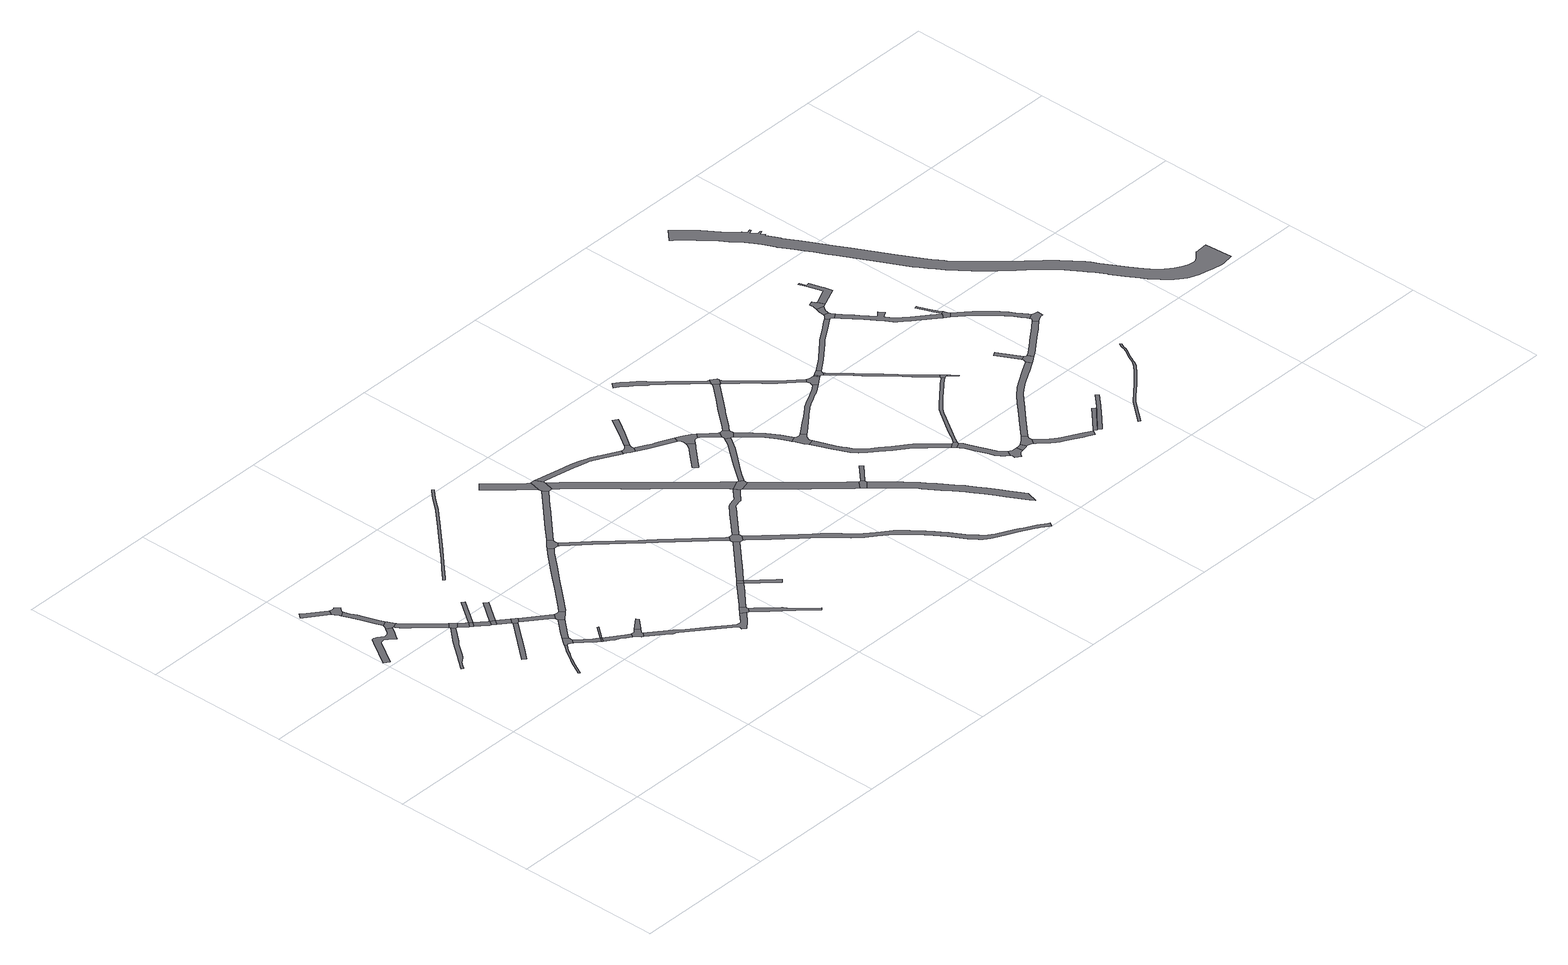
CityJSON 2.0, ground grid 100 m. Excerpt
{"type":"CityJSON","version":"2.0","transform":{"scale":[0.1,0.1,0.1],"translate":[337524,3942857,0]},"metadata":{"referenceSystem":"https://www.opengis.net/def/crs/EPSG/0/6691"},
"CityObjects":{
"road1":{"type":"Road","attributes":{"RoadStructureAttribute.sectionType":"1"},"geometry":[{"type":"MultiSurface","lod":"1","boundaries":[[[0,1,2,3,4,5,6,7,8,9,10,11,12,13,14,15,16,17,18,19,20,21,22,23]]]}]},
"road2":{"type":"Road","attributes":{"RoadStructureAttribute.sectionType":"1"},"geometry":[{"type":"MultiSurface","lod":"1","boundaries":[[[24,25,26,27,28,29]]]}]},
"road3":{"type":"Road","attributes":{"RoadStructureAttribute.sectionType":"1"},"geometry":[{"type":"MultiSurface","lod":"1","boundaries":[[[30,31,32,33,34,35,36,37,38,39,40,41,42,43,44,45,46,47,48,49,50]]]}]},
"road4":{"type":"Road","geometry":[{"type":"MultiSurface","lod":"1","boundaries":[[[51,52,53,54,26,25,55,56,57,58,59,60,61,62]]]}]},
"road5":{"type":"Road","attributes":{"RoadStructureAttribute.sectionType":"1"},"geometry":[{"type":"MultiSurface","lod":"1","boundaries":[[[63,64,65,66,67,68,58,57,69,70,71,72,73,74]]]}]},
"road6":{"type":"Road","geometry":[{"type":"MultiSurface","lod":"1","boundaries":[[[75,76,74,73,77,78,79,23,22,80,81,82,83]]]}]},
"road7":{"type":"Road","attributes":{"RoadStructureAttribute.sectionType":"1"},"geometry":[{"type":"MultiSurface","lod":"1","boundaries":[[[84,85,86,87,88,83,82,89,90,91,92,93,94]]]}]},
"road8":{"type":"Road","attributes":{"RoadStructureAttribute.sectionType":"1"},"geometry":[{"type":"MultiSurface","lod":"1","boundaries":[[[95,96,97,98,99,100,101,102,103,104,105,106,107,108,109,110,111,112,113]]]}]},
"road9":{"type":"Road","geometry":[{"type":"MultiSurface","lod":"1","boundaries":[[[114,30,50,115,116,117,118,84,94]]]}]},
"road10":{"type":"Road","attributes":{"RoadStructureAttribute.sectionType":"1"},"geometry":[{"type":"MultiSurface","lod":"1","boundaries":[[[119,120,121,122,123,124,125]]]}]},
"road11":{"type":"Road","attributes":{"RoadStructureAttribute.sectionType":"1"},"geometry":[{"type":"MultiSurface","lod":"1","boundaries":[[[116,126,127,128,129,117]]]}]},
"road12":{"type":"Road","geometry":[{"type":"MultiSurface","lod":"1","boundaries":[[[127,130,131,128]]]}]},
"road13":{"type":"Road","attributes":{"RoadStructureAttribute.sectionType":"1"},"geometry":[{"type":"MultiSurface","lod":"1","boundaries":[[[130,132,133,134,135,136,131]]]}]},
"road14":{"type":"Road","geometry":[{"type":"MultiSurface","lod":"1","boundaries":[[[137,135,134,138]]]}]},
"road15":{"type":"Road","geometry":[{"type":"MultiSurface","lod":"1","boundaries":[[[139,140,141,142,113,112,143,144,145,146,147]]]}]},
"road16":{"type":"Road","attributes":{"RoadStructureAttribute.sectionType":"1"},"geometry":[{"type":"MultiSurface","lod":"1","boundaries":[[[131,148,149,128]]]}]},
"road17":{"type":"Road","attributes":{"RoadStructureAttribute.sectionType":"1"},"geometry":[{"type":"MultiSurface","lod":"1","boundaries":[[[138,150,151,137]]]}]},
"road18":{"type":"Road","attributes":{"RoadStructureAttribute.sectionType":"1"},"geometry":[{"type":"MultiSurface","lod":"1","boundaries":[[[146,152,153,154,155,156,157,158,159,147]]]}]},
"road19":{"type":"Road","geometry":[{"type":"MultiSurface","lod":"1","boundaries":[[[160,151,150,161,119,125,162,163,164]]]}]},
"road20":{"type":"Road","attributes":{"RoadStructureAttribute.sectionType":"1"},"geometry":[{"type":"MultiSurface","lod":"1","boundaries":[[[137,165,166,135]]]}]},
"road21":{"type":"Road","geometry":[{"type":"MultiSurface","lod":"1","boundaries":[[[156,155,167,168]]]}]},
"road22":{"type":"Road","attributes":{"RoadStructureAttribute.sectionType":"1"},"geometry":[{"type":"MultiSurface","lod":"1","boundaries":[[[139,169,170,171,172,173,174,140]]]}]},
"road23":{"type":"Road","attributes":{"RoadStructureAttribute.sectionType":"1"},"geometry":[{"type":"MultiSurface","lod":"1","boundaries":[[[175,176,164,163,177,178]]]}]},
"road24":{"type":"Road","attributes":{"RoadStructureAttribute.sectionType":"1"},"geometry":[{"type":"MultiSurface","lod":"1","boundaries":[[[167,179,180,181,182,183,184,185,186,168]]]}]},
"road25":{"type":"Road","geometry":[{"type":"MultiSurface","lod":"1","boundaries":[[[187,188,156,168]]]}]},
"road26":{"type":"Road","geometry":[{"type":"MultiSurface","lod":"1","boundaries":[[[172,171,189,190,191,192,193,175,178]]]}]},
"road27":{"type":"Road","geometry":[{"type":"MultiSurface","lod":"1","boundaries":[[[194,185,184,195,196,197,198,199,200,201,202]]]}]},
"road28":{"type":"Road","geometry":[{"type":"MultiSurface","lod":"1","boundaries":[[[203,204,202,201]]]}]},
"road29":{"type":"Road","attributes":{"RoadStructureAttribute.sectionType":"1"},"geometry":[{"type":"MultiSurface","lod":"1","boundaries":[[[205,206,207,208,209,210,211,212,213,214,215,216,217,198,197,218,219,220,221,222,223,224,225,226,227,228,229,230]]]}]},
"road30":{"type":"Road","attributes":{"RoadStructureAttribute.sectionType":"1"},"geometry":[{"type":"MultiSurface","lod":"1","boundaries":[[[231,232,233,234,235,236,237,238,239,240,241,191,190,242,243,244,245,246,247,248,249,250]]]}]},
"road31":{"type":"Road","attributes":{"RoadStructureAttribute.sectionType":"1"},"geometry":[{"type":"MultiSurface","lod":"1","boundaries":[[[251,252,253,254,255,256,257,258,259,260,261,262,263,264,265,266,267,268,269,270,271,272,273,274,275,276,277]]]}]},
"road32":{"type":"Road","geometry":[{"type":"MultiSurface","lod":"1","boundaries":[[[230,278,279,280,281,282,283,284,205]]]}]},
"road33":{"type":"Road","attributes":{"RoadStructureAttribute.sectionType":"1"},"geometry":[{"type":"MultiSurface","lod":"1","boundaries":[[[285,286,287,288,289,290,291,292,293,294,295,296,297,280,279]]]}]},
"road34":{"type":"Road","geometry":[{"type":"MultiSurface","lod":"1","boundaries":[[[298,299,300,301,302,303,304,231,250,305,306]]]}]},
"road35":{"type":"Road","attributes":{"RoadStructureAttribute.sectionType":"1"},"geometry":[{"type":"MultiSurface","lod":"1","boundaries":[[[307,308,284,283,309,310,311,312,313]]]}]},
"road36":{"type":"Road","geometry":[{"type":"MultiSurface","lod":"1","boundaries":[[[314,315,307,313]]]}]},
"road37":{"type":"Road","attributes":{"RoadStructureAttribute.sectionType":"1"},"geometry":[{"type":"MultiSurface","lod":"1","boundaries":[[[316,317,318,319,314,313]]]}]},
"road38":{"type":"Road","attributes":{"RoadStructureAttribute.sectionType":"1"},"geometry":[{"type":"MultiSurface","lod":"1","boundaries":[[[300,320,321,322,323,324,325,326,327,301]]]}]},
"road39":{"type":"Road","attributes":{"RoadStructureAttribute.sectionType":"1"},"geometry":[{"type":"MultiSurface","lod":"1","boundaries":[[[305,328,329,330,331,332,333,334,335,336,337,338,339,340,341,342,343,344,306]]]}]},
"road40":{"type":"Road","attributes":{"RoadStructureAttribute.sectionType":"1"},"geometry":[{"type":"MultiSurface","lod":"1","boundaries":[[[345,346,347,348,349,315,314,350,351,352,353,354,355]]]}]},
"road41":{"type":"Road","attributes":{"function":"3","RoadStructureAttribute.sectionType":"1"},"geometry":[{"type":"MultiSurface","lod":"1","boundaries":[[[356,357,358,359,360,361,362,363,364,365,366,367,368,369]]]}]},
"road42":{"type":"Road","geometry":[{"type":"MultiSurface","lod":"1","boundaries":[[[323,370,371,372,373,374,375,363,362,324]]]}]},
"road43":{"type":"Road","geometry":[{"type":"MultiSurface","lod":"1","boundaries":[[[354,376,377,378,379,337,336,355]]]}]},
"road44":{"type":"Road","attributes":{"RoadStructureAttribute.sectionType":"1"},"geometry":[{"type":"MultiSurface","lod":"1","boundaries":[[[380,381,382,383,384,385,386,387,388,389,390,379,378,391,392,393,394,395,396,397,398,399,400,401,402,403,404,405,406,407]]]}]},
"road45":{"type":"Road","attributes":{"function":"3","RoadStructureAttribute.sectionType":"1"},"geometry":[{"type":"MultiSurface","lod":"1","boundaries":[[[408,409,410,411,412,413,414,415,416,417,418,419,420,421,371,370,422,423,424,425,426,427,428,429,430,431,432,433,407,434]]]}]},
"road46":{"type":"Road","attributes":{"RoadStructureAttribute.sectionType":"1"},"geometry":[{"type":"MultiSurface","lod":"1","boundaries":[[[435,436,437,438,439,440,441,442,443,444,445,446,447,448,374,373,449,450,451,452,453,454,455,456,457,458,459,460]]]}]},
"road47":{"type":"Road","attributes":{"RoadStructureAttribute.sectionType":"1"},"geometry":[{"type":"MultiSurface","lod":"1","boundaries":[[[461,462,463,464,465,466,467,468,469,470,471,472,473,474,475,476,477,478,479,480,481,482,483,484,485,486,487,488,489,490,491,492,493,494,495,496,377,376,497,498,499,500,501,502,503,504,505,506,507,508,509,510,511,512,513,514,515,516,517,518,519,520,521,522,523,524,525,526,527,528,529]]]}]},
"road48":{"type":"Road","geometry":[{"type":"MultiSurface","lod":"1","boundaries":[[[407,406,530,531,532,533,534,535,536,537,434]]]}]},
"road49":{"type":"Road","geometry":[{"type":"MultiSurface","lod":"1","boundaries":[[[538,539,540,541,542,543,435,460,544,545,546,547,548,549,550,551,552]]]}]},
"road50":{"type":"Road","attributes":{"function":"3","RoadStructureAttribute.sectionType":"1"},"geometry":[{"type":"MultiSurface","lod":"1","boundaries":[[[530,553,554,555,556,557,558,559,560,561,562,563,531]]]}]},
"road51":{"type":"Road","attributes":{"RoadStructureAttribute.sectionType":"1"},"geometry":[{"type":"MultiSurface","lod":"1","boundaries":[[[564,565,566,567,568,569,570,571,572,573,574]]]}]},
"road52":{"type":"Road","attributes":{"RoadStructureAttribute.sectionType":"1"},"geometry":[{"type":"MultiSurface","lod":"1","boundaries":[[[575,576,577,578,579,548,547,580,581,582,583]]]}]},
"road53":{"type":"Road","attributes":{"RoadStructureAttribute.sectionType":"1"},"geometry":[{"type":"MultiSurface","lod":"1","boundaries":[[[551,584,585,586,587,588,589,552]]]}]},
"road54":{"type":"Road","attributes":{"RoadStructureAttribute.sectionType":"1"},"geometry":[{"type":"MultiSurface","lod":"1","boundaries":[[[590,591,592,593,594,535,534,595,596,597,598,599,600,601,602]]]}]},
"road55":{"type":"Road","geometry":[{"type":"MultiSurface","lod":"1","boundaries":[[[603,604,605,606,564,574,607,608,609,610,611,612,613,614,575,583]]]}]},
"road56":{"type":"Road","geometry":[{"type":"MultiSurface","lod":"1","boundaries":[[[615,616,617,618,619,560,559,620,621]]]}]},
"road57":{"type":"Road","attributes":{"RoadStructureAttribute.sectionType":"1"},"geometry":[{"type":"MultiSurface","lod":"1","boundaries":[[[622,623,624,625,611,610,626,627,628,629,630]]]}]},
"road58":{"type":"Road","geometry":[{"type":"MultiSurface","lod":"1","boundaries":[[[616,631,632,617]]]}]},
"road59":{"type":"Road","geometry":[{"type":"MultiSurface","lod":"1","boundaries":[[[633,634,635,636,637,638,639,640,630,629,641,602,601]]]}]},
"road60":{"type":"Road","attributes":{"function":"3","RoadStructureAttribute.sectionType":"1"},"geometry":[{"type":"MultiSurface","lod":"1","boundaries":[[[642,643,644,645,646,647,648,649,650,651,652,653,654,655,656,621,620,657,658,659,660,661,662,663,664,665,666,667,668,669,670,671,672,673,674]]]}]},
"road61":{"type":"Road","attributes":{"RoadStructureAttribute.sectionType":"1"},"geometry":[{"type":"MultiSurface","lod":"1","boundaries":[[[635,675,676,677,678,679,680,681,682,683,684,685,686,687,688,689,636]]]}]},
"road62":{"type":"Road","geometry":[{"type":"MultiSurface","lod":"1","boundaries":[[[690,691,692,693,694,695,696,697,698,699,700,682,681,701,702,703,704,705,706]]]}]},
"road63":{"type":"Road","attributes":{"RoadStructureAttribute.sectionType":"1"},"geometry":[{"type":"MultiSurface","lod":"1","boundaries":[[[707,708,709,710,711,712,639,638,713,714,715,716,717,718,719,720,721,722,723]]]}]},
"road64":{"type":"Road","attributes":{"RoadStructureAttribute.sectionType":"1"},"geometry":[{"type":"MultiSurface","lod":"1","boundaries":[[[724,725,726,727,728,729,730,731,732,733,734,735,736,737,738,739,740,741,742,743,744,745,746,747,748,749,750,751,752,753,754,755,756]]]}]},
"road65":{"type":"Road","attributes":{"RoadStructureAttribute.sectionType":"1"},"geometry":[{"type":"MultiSurface","lod":"1","boundaries":[[[705,757,758,759,760,761,762,763,764,765,766,767,768,769,770,771,772,773,774,775,776,777,778,779,780,781,782,783,784,785,786,787,788,789,706]]]}]},
"road66":{"type":"Road","attributes":{"RoadStructureAttribute.sectionType":"1"},"geometry":[{"type":"MultiSurface","lod":"1","boundaries":[[[790,791,792,793,794,795,796,797,798,799,800,801,802,803,804,805,806,807,808,809,810,811,812,813,814,815,816,817,818,819,820,821,695,694]]]}]},
"road67":{"type":"Road","geometry":[{"type":"MultiSurface","lod":"1","boundaries":[[[755,723,722,822,823,824,825,826,756]]]}]},
"road68":{"type":"Road","geometry":[{"type":"MultiSurface","lod":"1","boundaries":[[[827,828,829,830,831,832,833,773,772,834,835,836]]]}]},
"road69":{"type":"Road","attributes":{"RoadStructureAttribute.sectionType":"1"},"geometry":[{"type":"MultiSurface","lod":"1","boundaries":[[[837,838,839,840,841,842,843,844,845,846,847,848,849,850,851,852,853,854,855,827,836]]]}]},
"road70":{"type":"Road","geometry":[{"type":"MultiSurface","lod":"1","boundaries":[[[856,857,858,845,844,859,860,861,862,863,864,865,866,867,868]]]}]},
"road71":{"type":"Road","attributes":{"RoadStructureAttribute.sectionType":"1"},"geometry":[{"type":"MultiSurface","lod":"1","boundaries":[[[822,869,870,871,872,873,874,875,876,877,878,879,880,881,882,883,884,885,886,887,823]]]}]},
"road72":{"type":"Road","attributes":{"RoadStructureAttribute.sectionType":"1"},"geometry":[{"type":"MultiSurface","lod":"1","boundaries":[[[867,888,889,890,891,892,893,868]]]}]},
"road73":{"type":"Road","geometry":[{"type":"MultiSurface","lod":"1","boundaries":[[[894,895,896,897,898,899,900,901,902,903,891,890]]]}]},
"road74":{"type":"Road","geometry":[{"type":"MultiSurface","lod":"1","boundaries":[[[904,905,906,806,805,907,908,909,910,911,912,879,878]]]}]},
"road75":{"type":"Road","attributes":{"RoadStructureAttribute.sectionType":"1"},"geometry":[{"type":"MultiSurface","lod":"1","boundaries":[[[913,910,909,914]]]}]},
"road76":{"type":"Road","attributes":{"RoadStructureAttribute.sectionType":"1"},"geometry":[{"type":"MultiSurface","lod":"1","boundaries":[[[915,916,917,918,919,920,921,922,923,924,925,830,829,926,927,928,929,930,931,932,933,934,935,936,937]]]}]},
"road77":{"type":"Road","geometry":[{"type":"MultiSurface","lod":"1","boundaries":[[[938,939,940,941,942,943,944,913,914,945,946,947]]]}]},
"road78":{"type":"Road","attributes":{"RoadStructureAttribute.sectionType":"1"},"geometry":[{"type":"MultiSurface","lod":"1","boundaries":[[[948,949,950,951,952,953,954,955,898,897,956,957,958,959,960,961,962,963,964,965,966,967,968]]]}]},
"road79":{"type":"Road","attributes":{"RoadStructureAttribute.sectionType":"1"},"geometry":[{"type":"MultiSurface","lod":"1","boundaries":[[[969,970,971,972,973,974,975,976,977,978,979,980,981,982,983,984,985,938,947]]]}]},
"road80":{"type":"Road","attributes":{"RoadStructureAttribute.sectionType":"1"},"geometry":[{"type":"MultiSurface","lod":"1","boundaries":[[[942,986,987,988,989,990,991,992,993,994,995,996,997,998,999,1000,1001,1002,1003,1004,1005,943]]]}]},
"road81":{"type":"Road","geometry":[{"type":"MultiSurface","lod":"1","boundaries":[[[1006,1007,1008,1009,1010,1011,1012,1013]]]}]},
"road82":{"type":"Road","attributes":{"RoadStructureAttribute.sectionType":"1"},"geometry":[{"type":"MultiSurface","lod":"1","boundaries":[[[900,1014,1015,1016,1017,1018,1019,1020,1021,1022,1023,1024,1025,1026,1027,1028,1029,1030,1031,1032,1033,1034,1035,1036,901]]]}]},
"road83":{"type":"Road","geometry":[{"type":"MultiSurface","lod":"1","boundaries":[[[1037,1038,1039,1040,979,978,1041,915,937]]]}]},
"road84":{"type":"Road","geometry":[{"type":"MultiSurface","lod":"1","boundaries":[[[1042,1043,1044,1045,1046,1047,1040,1039]]]}]},
"road85":{"type":"Road","attributes":{"RoadStructureAttribute.sectionType":"1"},"geometry":[{"type":"MultiSurface","lod":"1","boundaries":[[[1048,1049,1050,1051,1052,1053,1054,1055,1056,1057]]]}]},
"road86":{"type":"Road","geometry":[{"type":"MultiSurface","lod":"1","boundaries":[[[1058,1059,1060,996,995,1061,1062,1063,1064,1065,1066,1067,1068]]]}]},
"road87":{"type":"Road","attributes":{"RoadStructureAttribute.sectionType":"1"},"geometry":[{"type":"MultiSurface","lod":"1","boundaries":[[[1067,1069,1070,1071,1072,1073,1074,1075,1076,1068]]]}]},
"road88":{"type":"Road","geometry":[{"type":"MultiSurface","lod":"1","boundaries":[[[1077,1078,1079,1080,1073,1072,1081,1082,1083,1084,1085,1086]]]}]},
"road89":{"type":"Road","geometry":[{"type":"MultiSurface","lod":"1","boundaries":[[[1087,1088,1089,1090,1091]]]}]},
"road90":{"type":"Road","geometry":[{"type":"MultiSurface","lod":"1","boundaries":[[[1092,1091,1090,1093,1094,1025,1024,1095,1096,1097]]]}]},
"road91":{"type":"Road","attributes":{"RoadStructureAttribute.sectionType":"1"},"geometry":[{"type":"MultiSurface","lod":"1","boundaries":[[[1098,1099,1100,1101,1102,1103,1104,1105,1106,1107,1108,1109,1110,1111,1112,1113,1114,1115,1116,1117,1118,1119,1120,1121,1122,1123,1124,1125,1126,1127,1128,1129,1130,1131,1132,1133,1134,1135,1136,1137,1138,1139,1140,1141,1142,1143]]]}]},
"road92":{"type":"Road","geometry":[{"type":"MultiSurface","lod":"1","boundaries":[[[1144,1145,1146,1147,1148,1149,1150,1151,1152,1153,1154,1155,1156,1157,1158,1159,1160,1161,1162,1163,1164,1064,1063,1165,1166,1167,1168,1169,1170,1171,1172,1173,1174,1175,1176,1177,1178]]]}]},
"road93":{"type":"Road","attributes":{"RoadStructureAttribute.sectionType":"1"},"geometry":[{"type":"MultiSurface","lod":"1","boundaries":[[[1081,1179,1180,1181,1182,1183,1184,1185,1186,1187,1188,1189,1190,1082]]]}]},
"road94":{"type":"Road","geometry":[{"type":"MultiSurface","lod":"1","boundaries":[[[1191,1192,1193,1144,1178,1194,1195]]]}]},
"road95":{"type":"Road","attributes":{"RoadStructureAttribute.sectionType":"1"},"geometry":[{"type":"MultiSurface","lod":"1","boundaries":[[[1096,1196,1197,1198,1199,1200,1201,1202,1203,1204,1205,1206,1207,1208,1097]]]}]},
"road96":{"type":"Road","geometry":[{"type":"MultiSurface","lod":"1","boundaries":[[[1209,1210,1211,1212,1213,1214,1215,1193,1192]]]}]},
"road97":{"type":"Road","attributes":{"RoadStructureAttribute.sectionType":"1"},"geometry":[{"type":"MultiSurface","lod":"1","boundaries":[[[1194,1216,1217,1218,1219,1220,1221,1222,1223,1224,1225,1226,1227,1228,1229,1230,1231,1232,1233,1234,1235,1236,1237,1238,1239,1240,1241,1242,1243,1244,1245,1246,1247,1248,1249,1195]]]}]},
"road98":{"type":"Road","geometry":[{"type":"MultiSurface","lod":"1","boundaries":[[[1250,1251,1252,1253,1254,1255,1256,1231,1230,1257,1258,1203,1202]]]}]},
"road99":{"type":"Road","attributes":{"function":"2","RoadStructureAttribute.sectionType":"1"},"geometry":[{"type":"MultiSurface","lod":"1","boundaries":[[[1259,1260,1261,1262,1263,1264,1265,1266,1267,1268,1269,1270,1271,1272,1273,1274,1275,1276,1277,1278,1279,1280,1281,1282,1283,1284,1285,1286,1287,1288,1289,1290,1291,1292,1293,1294,1295,1296,1297,1298,1299,1300,1301,1302,1303,1304,1305,1306,1307,1308,1309,1310,1311,1312,1313,1314,1315,1316,1317,1318,1319,1320,1321,1322,1323,1324,1325,1326,1327,1328,1329,1330,1331,1332,1333,1334,1335,1336,1337,1338,1339,1340,1341,1342,1343,1344,1345,1346,1347,1348,1349,1350,1351,1352,1353,1354,1355,1356,1357,1358,1359,1360,1361,1362,1363,1364,1365,1366,1367,1368,1369,1370,1371,1372,1373,1374,1375,1376,1377,1378,1379]]]}]}
},
"vertices":[
[259,2252,0],[252,2243,0],[244,2237,0],[235,2233,0],[220,2234,0],[178,2259,0],[158,2271,0],[147,2269,0],[139,2266,0],[122,2237,0],[8,2058,0],[46,2034,0],[153,2203,0],[155,2207,0],[162,2209,0],[170,2211,0],[184,2214,0],[231,2177,0],[249,2163,0],[265,2187,0],[284,2211,0],[296,2226,0],[314,2259,0],[278,2281,0],
[33,2728,0],[169,2623,0],[189,2658,0],[58,2759,0],[45,2770,0],[18,2738,0],
[545,1996,0],[448,1886,0],[361,1778,0],[326,1732,0],[308,1709,0],[290,1687,0],[282,1676,0],[276,1667,0],[288,1658,0],[298,1672,0],[302,1678,0],[320,1700,0],[328,1711,0],[341,1720,0],[350,1725,0],[362,1734,0],[372,1743,0],[385,1759,0],[453,1846,0],[476,1868,0],[566,1971,0],
[222,2651,0],[214,2651,0],[208,2652,0],[200,2653,0],[183,2606,0],[193,2590,0],[201,2571,0],[234,2589,0],[234,2597,0],[236,2603,0],[259,2627,0],[230,2656,0],
[327,2342,0],[316,2372,0],[287,2459,0],[270,2504,0],[262,2524,0],[250,2546,0],[224,2511,0],[250,2446,0],[279,2359,0],[289,2328,0],[295,2316,0],[331,2333,0],
[351,2291,0],[337,2320,0],[294,2310,0],[291,2303,0],[290,2301,0],[317,2262,0],[323,2261,0],[326,2258,0],[359,2278,0],
[574,2037,0],[404,2219,0],[387,2236,0],[375,2250,0],[363,2271,0],[330,2249,0],[343,2226,0],[358,2209,0],[375,2191,0],[391,2174,0],[544,2009,0],
[850,1339,0],[838,1324,0],[819,1295,0],[801,1266,0],[785,1239,0],[777,1226,0],[756,1191,0],[714,1113,0],[723,1108,0],[751,1161,0],[765,1186,0],[794,1234,0],[805,1252,0],[810,1261,0],[832,1291,0],[852,1319,0],[866,1335,0],[884,1354,0],[870,1365,0],
[548,2002,0],[574,1973,0],[580,1971,0],[609,1999,0],[598,2010,0],
[832,1747,0],[647,1527,0],[591,1460,0],[615,1442,0],[640,1471,0],[661,1497,0],[857,1730,0],
[619,1932,0],[632,1921,0],[658,1951,0],[646,1962,0],
[651,1905,0],[677,1935,0],
[717,1848,0],[725,1840,0],[732,1835,0],[756,1867,0],[751,1871,0],
[782,1847,0],[758,1815,0],
[944,1398,0],[914,1422,0],[891,1394,0],[873,1369,0],[892,1360,0],[900,1361,0],[910,1355,0],[923,1345,0],[943,1369,0],
[805,2108,0],[785,2123,0],
[832,1757,0],[857,1789,0],
[928,1341,0],[1015,1261,0],[1028,1243,0],[1050,1228,0],[1071,1256,0],[1050,1271,0],[1035,1283,0],[951,1361,0],
[882,1769,0],[834,1753,0],[861,1732,0],[866,1731,0],[891,1763,0],
[896,2002,0],[869,2021,0],
[1058,1222,0],[1079,1250,0],
[949,1406,0],[978,1439,0],[1072,1543,0],[1042,1569,0],[1039,1566,0],[948,1465,0],
[1067,1625,0],[938,1726,0],[1031,1601,0],[1041,1594,0],
[1109,1184,0],[1118,1177,0],[1147,1162,0],[1165,1149,0],[1176,1140,0],[1210,1119,0],[1226,1144,0],[1194,1165,0],
[1148,1338,0],[1141,1344,0],
[1120,1584,0],[1129,1591,0],[1104,1622,0],[1092,1621,0],[1078,1622,0],
[1251,1145,0],[1218,1114,0],[1246,1079,0],[1257,1070,0],[1281,1101,0],[1278,1106,0],[1280,1111,0],[1302,1136,0],[1274,1162,0],
[1371,1211,0],[1357,1228,0],
[1822,801,0],[1759,736,0],[1748,733,0],[1732,733,0],[1724,736,0],[1680,771,0],[1623,818,0],[1621,819,0],[1457,950,0],[1447,960,0],[1436,971,0],[1424,984,0],[1405,1001,0],[1383,968,0],[1397,958,0],[1405,954,0],[1412,951,0],[1428,942,0],[1657,758,0],[1709,716,0],[1714,711,0],[1715,704,0],[1708,683,0],[1734,666,0],[1780,702,0],[1853,775,0],
[1541,2107,0],[1534,2100,0],[1518,2083,0],[1510,2074,0],[1433,1989,0],[1411,1964,0],[1343,1887,0],[1268,1802,0],[1139,1657,0],[1133,1650,0],[1117,1633,0],[1145,1604,0],[1154,1614,0],[1207,1674,0],[1295,1773,0],[1342,1826,0],[1441,1937,0],[1525,2031,0],[1539,2047,0],[1571,2078,0],
[1490,2992,0],[1454,2949,0],[1393,2876,0],[1388,2872,0],[1271,2748,0],[1233,2711,0],[1167,2643,0],[1096,2572,0],[1040,2516,0],[967,2445,0],[892,2369,0],[885,2363,0],[895,2352,0],[907,2364,0],[978,2435,0],[1066,2521,0],[1107,2562,0],[1112,2567,0],[1244,2701,0],[1281,2738,0],[1369,2830,0],[1404,2866,0],[1466,2939,0],[1501,2982,0],[1535,3014,0],[1540,3018,0],[1529,3030,0],
[1861,776,0],[1869,772,0],[1894,797,0],[1889,803,0],[1890,808,0],[1892,814,0],[1864,842,0],
[1958,680,0],[2011,626,0],[2031,607,0],[2051,589,0],[2068,569,0],[2177,456,0],[2191,469,0],[2084,581,0],[2068,604,0],[2052,629,0],[2038,649,0],[2035,652,0],[1919,772,0],
[1627,2119,0],[1627,2130,0],[1632,2139,0],[1603,2168,0],[1594,2160,0],[1572,2137,0],[1567,2133,0],[1607,2079,0],[1628,2101,0],
[2037,1017,0],[1881,860,0],[1898,820,0],[1935,857,0],[1998,920,0],[2006,927,0],[2067,988,0],
[2086,1009,0],[2057,1037,0],
[2207,849,0],[2229,824,0],[2250,841,0],[2227,867,0],
[1667,2175,0],[1866,2375,0],[1877,2388,0],[1987,2496,0],[1963,2529,0],[1849,2416,0],[1691,2256,0],[1639,2203,0],
[1611,2074,0],[1757,1934,0],[1971,1722,0],[1972,1721,0],[1984,1707,0],[2036,1653,0],[2325,1365,0],[2338,1351,0],[2340,1348,0],[2364,1372,0],[2349,1384,0],[2057,1675,0],[2011,1721,0],[1990,1740,0],[1974,1755,0],[1778,1955,0],[1632,2096,0],
[2336,1315,0],[2292,1271,0],[2217,1196,0],[2098,1078,0],[2068,1048,0],[2096,1020,0],[2194,1117,0],[2248,1171,0],[2258,1181,0],[2367,1290,0],[2339,1320,0],
[1719,2816,0],[1832,2690,0],[1843,2680,0],[1854,2668,0],[1870,2652,0],[1936,2586,0],[1960,2556,0],[1981,2634,0],[1970,2638,0],[1961,2644,0],[1927,2681,0],[1910,2699,0],[1875,2733,0],[1766,2857,0],
[2018,2496,0],[2038,2570,0],[2038,2576,0],[2041,2581,0],[2014,2632,0],[1994,2633,0],
[2393,1288,0],[2422,1322,0],[2422,1346,0],[2389,1372,0],
[2734,1671,0],[2705,1642,0],[2672,1608,0],[2666,1607,0],[2660,1605,0],[2622,1597,0],[2601,1585,0],[2585,1571,0],[2568,1553,0],[2548,1532,0],[2396,1378,0],[2429,1354,0],[2533,1461,0],[2568,1496,0],[2575,1503,0],[2614,1542,0],[2620,1549,0],[2625,1553,0],[2636,1559,0],[2671,1567,0],[2687,1571,0],[2693,1574,0],[2697,1577,0],[2703,1584,0],[2732,1614,0],[2761,1641,0],[2770,1644,0],[2749,1686,0],
[2801,1732,0],[2788,1746,0],[2761,1777,0],[2751,1788,0],[2604,1949,0],[2511,2051,0],[2474,2090,0],[2383,2190,0],[2356,2221,0],[2330,2251,0],[2249,2344,0],[2207,2390,0],[2099,2506,0],[2070,2536,0],[2027,2488,0],[2052,2462,0],[2159,2347,0],[2201,2300,0],[2208,2292,0],[2299,2187,0],[2334,2147,0],[2415,2059,0],[2556,1905,0],[2702,1745,0],[2714,1730,0],[2737,1700,0],[2817,1716,0],
[2590,2448,0],[2461,2515,0],[2456,2518,0],[2446,2523,0],[2417,2537,0],[2399,2544,0],[2392,2547,0],[2357,2559,0],[2339,2565,0],[2282,2580,0],[2194,2597,0],[2108,2614,0],[2069,2623,0],[2042,2628,0],[2048,2584,0],[2061,2584,0],[2100,2575,0],[2275,2541,0],[2297,2537,0],[2366,2522,0],[2381,2518,0],[2395,2512,0],[2404,2508,0],[2432,2494,0],[2442,2489,0],[2575,2420,0],
[3763,31,0],[3750,37,0],[3694,73,0],[3616,115,0],[3595,127,0],[3567,144,0],[3520,169,0],[3460,199,0],[3437,212,0],[3423,220,0],[3418,224,0],[3408,230,0],[3394,248,0],[3381,266,0],[3344,312,0],[3279,419,0],[3272,429,0],[3231,490,0],[3221,503,0],[3199,534,0],[3141,608,0],[3112,640,0],[3108,644,0],[3073,679,0],[3014,727,0],[2990,746,0],[2932,794,0],[2878,847,0],[2842,891,0],[2836,899,0],[2798,942,0],[2758,984,0],[2723,1019,0],[2671,1070,0],[2662,1079,0],[2430,1311,0],[2405,1279,0],[2515,1169,0],[2634,1051,0],[2635,1050,0],[2729,956,0],[2769,915,0],[2775,907,0],[2805,873,0],[2848,820,0],[2905,764,0],[2964,715,0],[3045,651,0],[3083,612,0],[3095,598,0],[3110,582,0],[3167,510,0],[3198,467,0],[3246,397,0],[3309,290,0],[3346,236,0],[3366,218,0],[3386,202,0],[3404,191,0],[3419,182,0],[3445,170,0],[3505,140,0],[3551,115,0],[3603,90,0],[3672,53,0],[3676,50,0],[3684,43,0],[3732,12,0],[3745,4,0],
[2784,1644,0],[2856,1662,0],[2854,1670,0],[2854,1683,0],[2854,1694,0],[2829,1713,0],[2823,1713,0],[2821,1714,0],
[2636,2463,0],[2627,2455,0],[2617,2449,0],[2615,2448,0],[2608,2446,0],[2600,2446,0],[2582,2416,0],[2595,2409,0],[2618,2396,0],[2644,2382,0],[2663,2412,0],[2663,2423,0],[2664,2437,0],[2668,2448,0],[2644,2472,0],
[2792,1638,0],[2805,1623,0],[2902,1514,0],[3063,1335,0],[3213,1177,0],[3244,1142,0],[3262,1123,0],[3305,1169,0],[3264,1214,0],[3259,1219,0],[3111,1377,0],
[2906,2205,0],[2900,2193,0],[2892,2177,0],[2879,2159,0],[2874,2154,0],[2824,2100,0],[2747,2017,0],[2776,1989,0],[2910,2134,0],[2926,2149,0],[2943,2167,0],
[2904,2297,0],[2810,2341,0],[2786,2351,0],[2771,2356,0],[2725,2378,0],[2709,2346,0],[2768,2318,0],[2792,2305,0],[2887,2262,0],
[2741,2557,0],[2799,2645,0],[2820,2677,0],[2787,2697,0],[2769,2668,0],[2711,2574,0],
[3065,2009,0],[3037,1975,0],[2930,1842,0],[2865,1758,0],[2835,1717,0],[2858,1699,0],[2888,1741,0],[2936,1799,0],[2952,1818,0],[2997,1871,0],[3066,1952,0],[3130,2046,0],[3097,2064,0],
[2901,2252,0],[2905,2242,0],[2907,2233,0],[2907,2218,0],[2965,2189,0],[2975,2196,0],[2985,2198,0],[2996,2197,0],[3023,2228,0],[2999,2249,0],[2955,2274,0],[2940,2281,0],
[3336,1141,0],[3337,1148,0],[3323,1168,0],[3316,1166,0],[3311,1166,0],[3292,1091,0],[3337,1133,0],
[3120,2132,0],[3119,2133,0],[3039,2212,0],[3029,2222,0],[3006,2191,0],[3059,2138,0],[3096,2100,0],[3102,2094,0],[3124,2129,0],
[3450,1259,0],[3432,1277,0],
[3136,2050,0],[3141,2049,0],[3148,2044,0],[3179,2072,0],[3177,2098,0],[3182,2105,0],[3149,2130,0],[3148,2130,0],[3102,2073,0],
[3876,371,0],[3841,436,0],[3811,490,0],[3774,555,0],[3740,609,0],[3715,652,0],[3706,666,0],[3667,723,0],[3627,780,0],[3607,808,0],[3588,835,0],[3549,890,0],[3485,972,0],[3431,1034,0],[3392,1075,0],[3347,1032,0],[3361,1017,0],[3384,992,0],[3436,932,0],[3455,908,0],[3498,852,0],[3506,841,0],[3573,743,0],[3613,686,0],[3660,618,0],[3671,599,0],[3685,575,0],[3719,522,0],[3755,458,0],[3784,404,0],[3856,282,0],[3874,249,0],[3898,330,0],
[3162,2028,0],[3224,1956,0],[3272,1895,0],[3287,1873,0],[3315,1827,0],[3344,1763,0],[3349,1750,0],[3386,1765,0],[3380,1779,0],[3350,1845,0],[3320,1895,0],[3304,1918,0],[3255,1982,0],[3234,2006,0],[3193,2053,0],
[3433,1679,0],[3434,1692,0],[3439,1705,0],[3447,1717,0],[3463,1730,0],[3438,1760,0],[3431,1757,0],[3421,1755,0],[3413,1754,0],[3411,1754,0],[3394,1759,0],[3353,1739,0],[3381,1676,0],[3386,1667,0],[3387,1665,0],[3395,1648,0],[3436,1662,0],
[3456,2482,0],[3365,2376,0],[3286,2286,0],[3277,2275,0],[3179,2161,0],[3155,2136,0],[3184,2107,0],[3200,2125,0],[3209,2134,0],[3308,2251,0],[3316,2260,0],[3396,2350,0],[3458,2423,0],[3487,2457,0],[3493,2463,0],[3497,2465,0],[3465,2495,0],
[3475,2543,0],[3400,2618,0],[3364,2656,0],[3300,2724,0],[3232,2792,0],[3225,2801,0],[3221,2813,0],[3215,2823,0],[3206,2833,0],[3182,2855,0],[3154,2880,0],[3112,2925,0],[3073,2953,0],[3040,2917,0],[3057,2906,0],[3089,2883,0],[3115,2860,0],[3161,2821,0],[3173,2809,0],[3181,2795,0],[3191,2785,0],[3201,2777,0],[3209,2772,0],[3273,2709,0],[3279,2702,0],[3347,2637,0],[3362,2621,0],[3381,2600,0],[3456,2525,0],[3460,2520,0],[3463,2513,0],[3466,2505,0],[3483,2539,0],
[3409,1621,0],[3455,1505,0],[3471,1472,0],[3485,1444,0],[3499,1413,0],[3528,1370,0],[3567,1332,0],[3619,1288,0],[3686,1234,0],[3768,1174,0],[3788,1156,0],[3816,1128,0],[3846,1095,0],[3857,1084,0],[3932,1004,0],[3943,991,0],[3972,1016,0],[3962,1027,0],[3871,1126,0],[3854,1145,0],[3845,1155,0],[3815,1185,0],[3793,1205,0],[3710,1265,0],[3649,1316,0],[3594,1361,0],[3583,1372,0],[3559,1396,0],[3534,1432,0],[3521,1461,0],[3507,1489,0],[3492,1521,0],[3446,1635,0],
[3481,1745,0],[3558,1803,0],[3609,1846,0],[3618,1853,0],[3667,1890,0],[3684,1903,0],[3689,1906,0],[3705,1916,0],[3721,1926,0],[3746,1938,0],[3787,1959,0],[3809,1969,0],[3835,1983,0],[3847,1991,0],[3852,1995,0],[3885,2018,0],[3865,2046,0],[3857,2036,0],[3835,2019,0],[3820,2009,0],[3796,1996,0],[3774,1986,0],[3733,1965,0],[3706,1952,0],[3689,1941,0],[3667,1928,0],[3648,1914,0],[3621,1893,0],[3588,1869,0],[3537,1833,0],[3531,1829,0],[3459,1775,0],
[3504,2464,0],[3527,2494,0],[3528,2502,0],[3529,2512,0],[3489,2540,0],
[4003,987,0],[4002,993,0],[4004,1001,0],[3988,1016,0],[3985,1014,0],[3981,1013,0],[3977,1013,0],[3953,980,0],[3959,972,0],[3964,966,0],
[3973,952,0],[3989,923,0],[4012,859,0],[4041,786,0],[4057,744,0],[4076,713,0],[4095,690,0],[4116,672,0],[4140,712,0],[4127,722,0],[4114,739,0],[4099,764,0],[4084,803,0],[4067,845,0],[4055,875,0],[4031,942,0],[4026,955,0],[4019,966,0],[4010,979,0],
[4180,695,0],[4167,698,0],[4153,704,0],[4123,664,0],[4124,656,0],[4124,648,0],[4121,638,0],[4156,615,0],[4167,632,0],[4186,647,0],[4201,651,0],[4209,652,0],[4202,694,0],
[3512,2460,0],[3522,2450,0],[3540,2431,0],[3542,2428,0],[3584,2383,0],[3632,2330,0],[3675,2280,0],[3736,2210,0],[3856,2099,0],[3862,2091,0],[3880,2110,0],[3754,2227,0],[3692,2299,0],[3651,2346,0],[3640,2358,0],[3603,2400,0],[3543,2464,0],[3542,2465,0],[3531,2482,0],
[4228,655,0],[4247,661,0],[4258,664,0],[4245,704,0],[4233,698,0],[4221,695,0],
[4269,664,0],[4282,663,0],[4290,659,0],[4302,653,0],[4326,685,0],[4325,710,0],[4336,726,0],[4308,754,0],[4276,725,0],[4256,710,0],
[3867,2080,0],[3868,2067,0],[3867,2056,0],[3940,2058,0],[3956,2067,0],[3957,2067,0],[3939,2100,0],[3910,2099,0],[3886,2105,0],
[3948,2105,0],[3966,2072,0],
[4434,1514,0],[4428,1509,0],[4386,1477,0],[4277,1386,0],[4244,1358,0],[4213,1332,0],[4186,1308,0],[4160,1274,0],[4053,1115,0],[4027,1072,0],[4006,1038,0],[4009,1008,0],[4024,1032,0],[4029,1040,0],[4070,1104,0],[4172,1256,0],[4176,1262,0],[4200,1294,0],[4226,1317,0],[4289,1370,0],[4388,1453,0],[4399,1461,0],[4449,1498,0],
[3998,2078,0],[3997,2086,0],[4000,2093,0],[4005,2100,0],[4007,2101,0],[3990,2126,0],[3959,2111,0],[3972,2073,0],[3979,2071,0],[3984,2065,0],
[4639,470,0],[4582,501,0],[4463,565,0],[4446,575,0],[4427,590,0],[4402,608,0],[4386,623,0],[4348,664,0],[4312,644,0],[4317,639,0],[4358,595,0],[4377,577,0],[4397,562,0],[4403,558,0],[4424,542,0],[4444,530,0],[4502,498,0],[4550,472,0],[4580,456,0],[4594,449,0],[4620,434,0],
[3986,2063,0],[3994,2053,0],[4102,1924,0],[4135,1884,0],[4159,1856,0],[4216,1788,0],[4291,1697,0],[4327,1653,0],[4371,1604,0],[4437,1528,0],[4452,1541,0],[4396,1605,0],[4342,1666,0],[4232,1801,0],[4224,1809,0],[4117,1937,0],[4004,2069,0],
[4072,2148,0],[4105,2171,0],[4138,2198,0],[4191,2242,0],[4217,2263,0],[4223,2268,0],[4258,2296,0],[4357,2364,0],[4400,2394,0],[4435,2418,0],[4418,2443,0],[4391,2424,0],[4372,2411,0],[4340,2388,0],[4240,2321,0],[4222,2306,0],[4207,2294,0],[4172,2265,0],[4087,2195,0],[4008,2139,0],
[4663,457,0],[4783,573,0],[4808,597,0],[4825,613,0],[4818,620,0],[4808,631,0],[4766,591,0],[4645,475,0],
[4457,850,0],[4578,973,0],[4599,994,0],[4645,1038,0],[4675,1063,0],[4696,1078,0],[4713,1089,0],[4720,1095,0],[4809,1148,0],[4830,1159,0],[4917,1212,0],[4896,1246,0],[4809,1194,0],[4727,1145,0],[4699,1129,0],[4679,1115,0],[4672,1111,0],[4650,1094,0],[4618,1068,0],[4601,1052,0],[4550,1002,0],[4470,920,0],[4429,878,0],
[4456,1502,0],[4464,1505,0],[4472,1504,0],[4479,1510,0],[4437,1519,0],
[4485,1489,0],[4500,1472,0],[4522,1447,0],[4528,1453,0],[4527,1454,0],[4492,1495,0],
[4775,522,0],[4805,551,0],[4863,607,0],[4942,690,0],[4923,707,0],[4845,625,0],[4803,585,0],[4787,570,0],[4673,461,0],[4691,442,0],
[4444,2468,0],[4439,2460,0],[4431,2452,0],[4444,2419,0],[4455,2417,0],[4466,2406,0],[4498,2430,0],[4495,2435,0],[4485,2455,0],[4483,2467,0],[4446,2474,0],
[4484,2481,0],[4488,2500,0],[4499,2520,0],[4512,2532,0],[4460,2545,0],[4458,2536,0],[4450,2511,0],[4447,2480,0],
[4466,2604,0],[4468,2590,0],[4468,2578,0],[4465,2567,0],[4535,2542,0],[4513,2591,0],[4508,2593,0],[4504,2601,0],[4500,2609,0],[4496,2617,0],
[4889,1371,0],[4846,1449,0],[4817,1433,0],[4900,1282,0],[4932,1293,0],
[4942,1284,0],[4902,1268,0],[4901,1258,0],[4945,1229,0],[4974,1248,0],[4952,1282,0],
[4955,384,0],[5010,449,0],[5035,479,0],[5057,500,0],[5084,522,0],[5117,550,0],[5174,597,0],[5271,683,0],[5300,713,0],[5313,725,0],[5331,754,0],[5339,771,0],[5346,789,0],[5349,794,0],[5358,814,0],[5375,841,0],[5388,862,0],[5397,876,0],[5402,889,0],[5406,908,0],[5410,918,0],[5421,941,0],[5412,946,0],[5400,923,0],[5396,911,0],[5392,892,0],[5387,880,0],[5380,867,0],[5376,862,0],[5366,847,0],[5349,819,0],[5348,819,0],[5337,793,0],[5330,775,0],[5322,760,0],[5302,736,0],[5261,694,0],[5164,609,0],[5102,557,0],[5074,533,0],[5047,511,0],[5024,489,0],[4998,459,0],[4943,393,0],[4892,331,0],[4906,323,0],
[4929,1949,0],[4873,1994,0],[4778,2070,0],[4742,2103,0],[4719,2124,0],[4705,2141,0],[4675,2185,0],[4673,2190,0],[4673,2192,0],[4709,2212,0],[4712,2214,0],[4684,2251,0],[4668,2237,0],[4663,2232,0],[4654,2225,0],[4648,2223,0],[4618,2266,0],[4586,2313,0],[4567,2338,0],[4545,2367,0],[4522,2398,0],[4474,2395,0],[4490,2374,0],[4513,2343,0],[4532,2318,0],[4534,2315,0],[4553,2290,0],[4615,2199,0],[4645,2156,0],[4673,2116,0],[4690,2096,0],[4715,2073,0],[4752,2040,0],[4848,1963,0],[4905,1918,0],
[4546,2547,0],[4633,2586,0],[4672,2603,0],[4657,2662,0],[4652,2678,0],[4628,2757,0],[4603,2751,0],[4587,2799,0],[4576,2796,0],[4594,2745,0],[4627,2639,0],[4523,2592,0],
[4963,1930,0],[4951,1961,0],[4930,1956,0],[4938,1892,0],[4969,1922,0],
[4998,1264,0],[5059,1311,0],[5099,1340,0],[5155,1383,0],[5196,1413,0],[5212,1426,0],[5261,1465,0],[5237,1497,0],[5189,1459,0],[5187,1458,0],[5075,1372,0],[5063,1363,0],[4975,1296,0],
[4944,1974,0],[4921,2022,0],[4887,2108,0],[4883,2117,0],[4876,2114,0],[4867,2111,0],[4908,2014,0],
[5009,1834,0],[5044,1802,0],[5054,1791,0],[5072,1771,0],[5081,1760,0],[5085,1756,0],[5108,1729,0],[5157,1670,0],[5167,1657,0],[5178,1642,0],[5198,1609,0],[5221,1572,0],[5232,1556,0],[5241,1542,0],[5248,1529,0],[5285,1547,0],[5274,1564,0],[5255,1594,0],[5251,1600,0],[5232,1630,0],[5211,1664,0],[5199,1681,0],[5194,1688,0],[5188,1695,0],[5178,1708,0],[5171,1718,0],[5150,1743,0],[5139,1755,0],[5128,1768,0],[5106,1794,0],[5083,1818,0],[5080,1822,0],[5072,1830,0],[5035,1864,0],
[5277,1476,0],[5291,1485,0],[5307,1491,0],[5325,1492,0],[5329,1535,0],[5304,1538,0],[5294,1541,0],[5251,1519,0],[5248,1508,0],
[4412,3661,0],[4505,3556,0],[4592,3451,0],[4627,3402,0],[4638,3388,0],[4666,3351,0],[4713,3277,0],[4738,3234,0],[4775,3155,0],[4779,3147,0],[4807,3098,0],[4831,3054,0],[4862,2999,0],[4887,2950,0],[4928,2870,0],[4953,2825,0],[4983,2769,0],[5107,2528,0],[5174,2406,0],[5197,2370,0],[5221,2324,0],[5249,2284,0],[5281,2237,0],[5378,2113,0],[5482,1997,0],[5560,1917,0],[5603,1876,0],[5678,1799,0],[5737,1732,0],[5782,1673,0],[5823,1610,0],[5838,1588,0],[5863,1545,0],[5899,1482,0],[5902,1477,0],[5953,1389,0],[6001,1306,0],[6025,1271,0],[6045,1243,0],[6073,1210,0],[6100,1178,0],[6128,1148,0],[6150,1127,0],[6172,1110,0],[6191,1097,0],[6227,1082,0],[6269,1068,0],[6307,1059,0],[6363,1047,0],[6378,1045,0],[6411,1040,0],[6427,1038,0],[6450,1035,0],[6533,1049,0],[6519,1244,0],[6429,1237,0],[6425,1235,0],[6374,1192,0],[6362,1184,0],[6358,1182,0],[6341,1179,0],[6325,1180,0],[6302,1185,0],[6272,1195,0],[6244,1208,0],[6216,1223,0],[6194,1238,0],[6168,1259,0],[6145,1280,0],[6124,1305,0],[6108,1328,0],[6086,1360,0],[6084,1363,0],[6039,1439,0],[5989,1527,0],[5949,1595,0],[5923,1641,0],[5905,1668,0],[5857,1731,0],[5810,1792,0],[5747,1864,0],[5679,1933,0],[5667,1944,0],[5628,1983,0],[5552,2062,0],[5451,2175,0],[5355,2296,0],[5348,2307,0],[5327,2337,0],[5302,2374,0],[5279,2417,0],[5256,2454,0],[5191,2573,0],[5067,2813,0],[5012,2914,0],[4945,3044,0],[4914,3101,0],[4889,3145,0],[4864,3190,0],[4861,3196,0],[4820,3284,0],[4830,3287,0],[4813,3317,0],[4839,3327,0],[4832,3334,0],[4807,3326,0],[4803,3332,0],[4779,3371,0],[4803,3381,0],[4798,3390,0],[4772,3381,0],[4753,3411,0],[4720,3443,0],[4704,3458,0],[4669,3507,0],[4596,3607,0],[4590,3615,0],[4583,3623,0],[4487,3731,0],[4471,3753,0],[4395,3679,0]
]}
